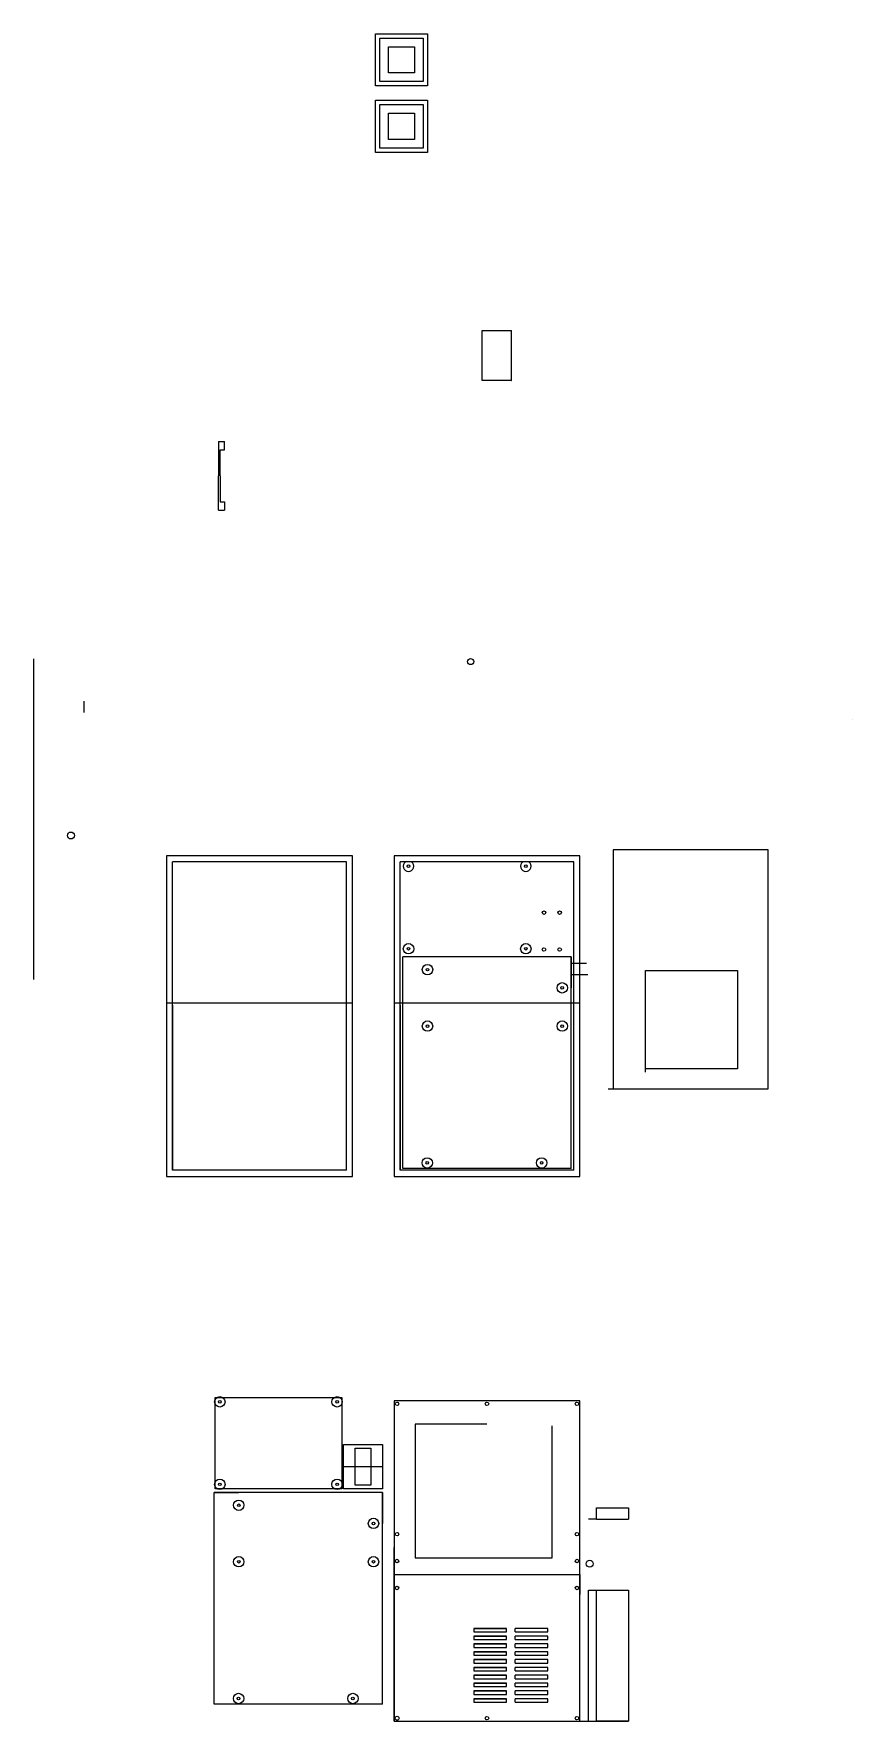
# Model space of a CAD drawing. Header units: inches. Extents: x -622 to 320, y -8 to 1935.
import ezdxf

# ---------------------------------------------------------------- set-up
doc = ezdxf.new("R2010")
doc.units = ezdxf.units.IN
doc.header["$MEASUREMENT"] = 0

msp = doc.modelspace()

# ---------------------------------------------------------------- linework, layer by layer
for p, q in [((-228.6, 1875.1), (-228.6, 1935.1)), ((-228.6, 1935.1), (-168.6, 1935.1)), ((-223.6, 1880.1), (-223.6, 1930.1)), ((-223.6, 1930.1), (-173.6, 1930.1)), ((-173.6, 1930.1), (-173.6, 1880.1)), ((-168.6, 1935.1), (-168.6, 1875.1)), ((-213.7, 1890), (-213.7, 1920.2)), ((-213.7, 1920.2), (-183.5, 1920.2)), ((-183.6, 1920.2), (-183.5, 1920.2)), ((-183.5, 1920.2), (-183.5, 1890)), ((-223.6, 1880.1), (-223.6, 1890.1)), ((-183.5, 1890), (-213.7, 1890)), ((-183.6, 1890.1), (-183.6, 1890)), ((-183.6, 1890), (-183.5, 1890)), ((-168.6, 1875.1), (-228.6, 1875.1)), ((-173.6, 1880.1), (-223.6, 1880.1)), ((-228.6, 1798.5), (-228.6, 1858.5)), ((-228.6, 1858.5), (-168.6, 1858.5)), ((-223.6, 1803.5), (-223.6, 1853.5)), ((-223.6, 1853.5), (-173.6, 1853.5)), ((-173.6, 1853.5), (-173.6, 1803.5)), ((-168.6, 1858.5), (-168.6, 1798.5)), ((-213.6, 1838.5), (-213.6, 1843.5)), ((-213.6, 1843.5), (-183.6, 1843.5)), ((-213.6, 1833.5), (-213.6, 1838.5)), ((-213.6, 1813.5), (-213.6, 1833.5)), ((-183.6, 1843.5), (-183.6, 1813.5)), ((-223.6, 1803.5), (-223.6, 1813.5)), ((-183.6, 1813.5), (-213.6, 1813.5)), ((-168.6, 1798.5), (-228.6, 1798.5)), ((-173.6, 1803.5), (-223.6, 1803.5)), ((-105.8, 1535.8), (-105.8, 1593.6)), ((-105.8, 1593.6), (-72.1, 1593.6)), ((-72.1, 1535.8), (-72.1, 1593.6)), ((-72.3, 1535.8), (-105.8, 1535.8)), ((-72.3, 1535.8), (-72.1, 1535.8)), ((-409.2, 1465.6), (-409.2, 1426)), ((-409.2, 1465.6), (-402.2, 1465.6)), ((-402.2, 1456), (-402.2, 1465.6)), ((-407.2, 1455.8), (-407.2, 1456)), ((-407.2, 1456), (-402.2, 1456)), ((-407.2, 1426), (-407.2, 1455.8)), ((-409.2, 1386.4), (-409.2, 1426)), ((-407.2, 1426), (-407.2, 1396.2)), ((-409.2, 1386.4), (-402.2, 1386.4)), ((-407.2, 1396.2), (-407.2, 1396)), ((-407.2, 1396), (-402.2, 1396)), ((-402.2, 1396), (-402.2, 1386.4)), ((223.4, 995.6), (45.1, 995.6)), ((45.1, 995.6), (45.1, 720.1)), ((223.4, 720.1), (223.4, 995.6)), ((-255, 988.5), (-469, 988.5)), ((-469, 988.5), (-469, 619.5)), ((-462, 626.5), (-462, 981.5)), ((-262, 981.5), (-462, 981.5)), ((-262, 626.5), (-262, 981.5)), ((-255, 619.5), (-255, 988.5)), ((6.8, 988.5), (-207.2, 988.5)), ((-207.2, 988.5), (-207.2, 619.5)), ((-200.2, 626.5), (-200.2, 981.5)), ((-0.2, 981.5), (-200.2, 981.5)), ((-0.2, 626.5), (-0.2, 981.5)), ((6.8, 619.5), (6.8, 988.5)), ((-196.9, 628.5), (-196.9, 872.1)), ((-196.9, 628.5), (-196.9, 872.1)), ((-3.4, 872.1), (-196.9, 872.1)), ((-3.4, 628.5), (-3.4, 872.1)), ((-3.4, 872.1), (-3.4, 836.6)), ((-3.4, 872.1), (-3.4, 865.1)), ((-3.4, 872.1), (-3.4, 852.1)), ((-3.4, 865.1), (14.2, 865.1)), ((82.2, 739.3), (82.2, 856.7)), ((82.2, 856.7), (188.1, 856.7)), ((188.1, 856.7), (188.1, 743.5)), ((-3.4, 852.1), (16, 852.1)), ((-469, 819.5), (-255, 819.5)), ((-462, 816.5), (-462, 626.5)), ((-262, 626.5), (-262, 816.5)), ((-207.2, 819.5), (6.8, 819.5)), ((-200.2, 816.5), (-200.2, 626.5)), ((-0.2, 626.5), (-0.2, 816.5)), ((-196.9, 628.5), (-196.9, 792.5)), ((-196.9, 628.5), (-196.9, 792.5)), ((-196.9, 628.5), (-196.9, 778.5)), ((188.1, 743.5), (82.2, 743.5)), ((39.2, 720.1), (223.4, 720.1)), ((-262, 626.5), (-462, 626.5)), ((-0.2, 626.5), (-200.2, 626.5)), ((-196.9, 628.5), (-196.9, 635)), ((-3.4, 628.5), (-196.9, 628.5)), ((-469, 619.5), (-255, 619.5)), ((-207.2, 619.5), (6.8, 619.5)), ((-413.2, 259.9), (-413.2, 364.9)), ((-413.2, 364.9), (-267.2, 364.9)), ((-267.2, 364.9), (-267.2, 259.9)), ((6.8, 361.1), (-207.2, 361.1)), ((-207.2, 361.1), (-207.2, -7.9)), ((-207.2, 361.1), (-207.2, 161.1)), ((6.8, -7.9), (6.8, 361.1)), ((-100.2, 334), (-182.7, 334)), ((-182.7, 334), (-182.7, 180.1)), ((-25, 180.1), (-25, 332.1)), ((-265.3, 259.8), (-265.3, 310.8)), ((-265.3, 310.8), (-220.3, 310.8)), ((-251.8, 264), (-251.8, 306.5)), ((-251.8, 306.5), (-233.8, 306.5)), ((-233.8, 306.5), (-233.8, 264)), ((-220.3, 310.8), (-220.3, 259.8)), ((-265.3, 259.8), (-265.3, 285.3)), ((-265.3, 285.3), (-220.3, 285.3)), ((-251.8, 264), (-251.8, 285.3)), ((-251.8, 285.3), (-233.8, 285.3)), ((-414.1, 11.8), (-414.1, 255.4)), ((-414.1, 11.8), (-414.1, 255.4)), ((-220.6, 255.4), (-414.1, 255.4)), ((-414.1, 255.4), (-385.9, 255.4)), ((-267.2, 259.9), (-413.2, 259.9)), ((-220.3, 259.8), (-265.3, 259.8)), ((-233.8, 264), (-251.8, 264)), ((-220.6, 11.8), (-220.6, 255.4)), ((-220.6, 255.4), (-220.6, 219.9)), ((25.8, 237.7), (62.8, 237.7)), ((25.8, 224.7), (25.8, 237.7)), ((62.8, 237.7), (62.8, 224.7)), ((-414.1, 161.8), (-414.1, 221.3)), ((25.8, 224.7), (16.8, 224.7)), ((25.8, 224.7), (62.8, 224.7)), ((-414.1, 11.8), (-414.1, 175.8)), ((-414.1, 11.8), (-414.1, 175.8)), ((-220.6, 11.8), (-220.6, 178.8)), ((-207.2, -7.9), (-207.2, 192.1)), ((-182.7, 180.1), (-25, 180.1)), ((-414.1, 11.8), (-414.1, 161.8)), ((-207.2, 161.1), (6.8, 161.1)), ((6.8, 161.1), (6.8, 138)), ((16.8, 103.1), (16.8, 143.1)), ((16.8, 143.1), (62.8, 143.1)), ((25.8, -7.9), (25.8, 143.1)), ((62.8, 143.1), (62.8, -7.9)), ((-115.2, 99.1), (-77.7, 99.1)), ((-115.2, 99.1), (-115.2, 95.1)), ((-77.7, 99.1), (-115.2, 99.1)), ((-77.7, 95.1), (-77.7, 99.1)), ((-30.2, 99.1), (-67.7, 99.1)), ((-67.7, 95.1), (-67.7, 99.1)), ((-30.2, 95.1), (-30.2, 99.1)), ((16.8, -2.9), (16.8, 103.1)), ((-115.2, 95.1), (-77.7, 95.1)), ((-115.2, 90.1), (-77.7, 90.1)), ((-115.2, 90.1), (-115.2, 86.1)), ((-77.7, 90.1), (-115.2, 90.1)), ((-115.2, 86.1), (-77.7, 86.1)), ((-115.2, 81.1), (-77.7, 81.1)), ((-115.2, 81.1), (-115.2, 77.1)), ((-77.7, 81.1), (-115.2, 81.1)), ((-77.7, 86.1), (-77.7, 90.1)), ((-77.7, 77.1), (-77.7, 81.1)), ((-67.7, 95.1), (-30.2, 95.1)), ((-30.2, 90.1), (-67.7, 90.1)), ((-67.7, 86.1), (-67.7, 90.1)), ((-67.7, 86.1), (-30.2, 86.1)), ((-30.2, 81.1), (-67.7, 81.1)), ((-67.7, 77.1), (-67.7, 81.1)), ((-30.2, 86.1), (-30.2, 90.1)), ((-30.2, 77.1), (-30.2, 81.1)), ((-115.2, 77.1), (-77.7, 77.1)), ((-115.2, 72.1), (-77.7, 72.1)), ((-115.2, 72.1), (-115.2, 68.1)), ((-77.7, 72.1), (-115.2, 72.1)), ((-115.2, 68.1), (-77.7, 68.1)), ((-115.2, 63.1), (-77.7, 63.1)), ((-115.2, 63.1), (-115.2, 59.1)), ((-77.7, 63.1), (-115.2, 63.1)), ((-115.2, 59.1), (-77.7, 59.1)), ((-77.7, 68.1), (-77.7, 72.1)), ((-77.7, 59.1), (-77.7, 63.1)), ((-67.7, 77.1), (-30.2, 77.1)), ((-30.2, 72.1), (-67.7, 72.1)), ((-67.7, 68.1), (-67.7, 72.1)), ((-67.7, 68.1), (-30.2, 68.1)), ((-30.2, 63.1), (-67.7, 63.1)), ((-67.7, 59.1), (-67.7, 63.1)), ((-67.7, 59.1), (-30.2, 59.1)), ((-30.2, 68.1), (-30.2, 72.1)), ((-30.2, 59.1), (-30.2, 63.1)), ((-115.2, 54.1), (-77.7, 54.1)), ((-115.2, 54.1), (-115.2, 50.1)), ((-77.7, 54.1), (-115.2, 54.1)), ((-115.2, 50.1), (-77.7, 50.1)), ((-115.2, 45.1), (-77.7, 45.1)), ((-115.2, 45.1), (-115.2, 41.1)), ((-77.7, 45.1), (-115.2, 45.1)), ((-115.2, 41.1), (-77.7, 41.1)), ((-77.7, 50.1), (-77.7, 54.1)), ((-77.7, 41.1), (-77.7, 45.1)), ((-30.2, 54.1), (-67.7, 54.1)), ((-67.7, 50.1), (-67.7, 54.1)), ((-67.7, 50.1), (-30.2, 50.1)), ((-30.2, 45.1), (-67.7, 45.1)), ((-67.7, 41.1), (-67.7, 45.1)), ((-67.7, 41.1), (-30.2, 41.1)), ((-30.2, 50.1), (-30.2, 54.1)), ((-30.2, 41.1), (-30.2, 45.1)), ((-115.2, 36.1), (-77.7, 36.1)), ((-115.2, 36.1), (-115.2, 32.1)), ((-77.7, 36.1), (-115.2, 36.1)), ((-115.2, 32.1), (-77.7, 32.1)), ((-115.2, 27.1), (-77.7, 27.1)), ((-115.2, 27.1), (-115.2, 23.1)), ((-77.7, 27.1), (-115.2, 27.1)), ((-115.2, 23.1), (-77.7, 23.1)), ((-77.7, 32.1), (-77.7, 36.1)), ((-77.7, 23.1), (-77.7, 27.1)), ((-30.2, 36.1), (-67.7, 36.1)), ((-67.7, 32.1), (-67.7, 36.1)), ((-67.7, 32.1), (-30.2, 32.1)), ((-30.2, 27.1), (-67.7, 27.1)), ((-67.7, 23.1), (-67.7, 27.1)), ((-67.7, 23.1), (-30.2, 23.1)), ((-30.2, 32.1), (-30.2, 36.1)), ((-30.2, 23.1), (-30.2, 27.1)), ((-414.1, 11.8), (-414.1, 18.3)), ((-220.6, 11.8), (-414.1, 11.8)), ((-220.6, 11.8), (-334.3, 11.8)), ((-220.6, 11.8), (-253.1, 11.8)), ((-115.2, 18.1), (-77.7, 18.1)), ((-115.2, 18.1), (-115.2, 14.1)), ((-77.7, 18.1), (-115.2, 18.1)), ((-115.2, 14.1), (-77.7, 14.1)), ((-77.7, 14.1), (-77.7, 18.1)), ((-30.2, 18.1), (-67.7, 18.1)), ((-67.7, 14.1), (-67.7, 18.1)), ((-67.7, 14.1), (-30.2, 14.1)), ((-30.2, 14.1), (-30.2, 18.1)), ((-207.2, -7.9), (6.8, -7.9)), ((6.8, -7.9), (16.8, -7.9)), ((16.8, -7.9), (16.8, -2.9)), ((16.8, -7.9), (25.8, -7.9)), ((25.8, -7.9), (62.8, -7.9)), ((62.8, -7.9), (25.8, -7.9))]:
    msp.add_line(p, q)
at = {"extrusion": (-1, 6.12323e-17, 6.12323e-17)}
for p, q in [((-621.8, 846.3), (-621.8, 1215.3)), ((-564.3, 1166.7, 33.5), (-564.3, 1153.7, 33.5)), ((-621.8, 1091.9, 19), (-621.8, 1091.9, 56)), ((-621.8, 1078.9, 19), (-621.8, 1091.9, 19)), ((-621.8, 1078.9, 19), (-621.8, 1078.9, 56)), ((-621.8, 1078.9, 19), (-621.8, 1078.9, 10))]:
    msp.add_line(p, q, dxfattribs=at)
at = {"extrusion": (-1, 0, 6.12323e-17)}
msp.add_line((320.2, 1145.2), (320.2, 1145.2, 46), dxfattribs=at)
for centre, radius in [((-119, 1212.2), 3.5), ((-579, 1012), 4), ((-190.5, 976.6), 1.5), ((-55.5, 976.6), 1.5), ((-34.6, 923.2), 2), ((-16.6, 923.2), 2), ((-190.5, 881.6), 6), ((-190.5, 881.6), 1.5), ((-55.5, 881.6), 6), ((-55.5, 881.6), 1.5), ((-34.6, 880.7), 2), ((-16.6, 880.7), 2), ((-168.7, 857.5), 6), ((-168.7, 857.5), 1.5), ((-13.6, 836.6), 6), ((-13.6, 836.6), 1.5), ((-168.7, 792.5), 6), ((-13.6, 792.5), 6), ((-168.7, 792.5), 1.5), ((-13.6, 792.5), 1.5), ((-168.9, 635), 6), ((-168.9, 635), 1.5), ((-37.3, 635), 6), ((-37.3, 635), 1.5), ((-407.7, 359.9), 6), ((-407.7, 359.9), 1.5), ((-272.7, 359.9), 6), ((-272.7, 359.9), 1.5), ((-203.7, 357.6), 2), ((-100.2, 357.6), 2), ((3.3, 357.6), 2), ((-407.7, 264.9), 6), ((-407.7, 264.9), 1.5), ((-272.7, 264.9), 6), ((-272.7, 264.9), 1.5), ((-385.9, 240.8), 6), ((-385.9, 240.8), 1.5), ((-230.8, 219.9), 6), ((-230.8, 219.9), 1.5), ((-203.7, 207.6), 2), ((3.3, 207.6), 2), ((-385.9, 175.8), 6), ((-385.9, 175.8), 1.5), ((-230.8, 175.8), 6), ((-230.8, 175.8), 1.5), ((-203.7, 176.6), 2), ((3.3, 176.6), 2), ((18.1, 173.5), 4), ((-203.7, 145.6), 2), ((3.3, 145.6), 2), ((-386.1, 18.3), 6), ((-386.1, 18.3), 1.5), ((-254.5, 18.3), 6), ((-254.5, 18.3), 1.5), ((-203.7, -4.4), 2.25), ((-100.2, -4.4), 2), ((3.3, -4.4), 2)]:
    msp.add_circle(centre, radius)
for centre in [(-190.5, 976.6), (-55.5, 976.6)]:
    msp.add_arc(centre, 6, 125.3619, 54.6381)

doc.saveas('drawing.dxf')
